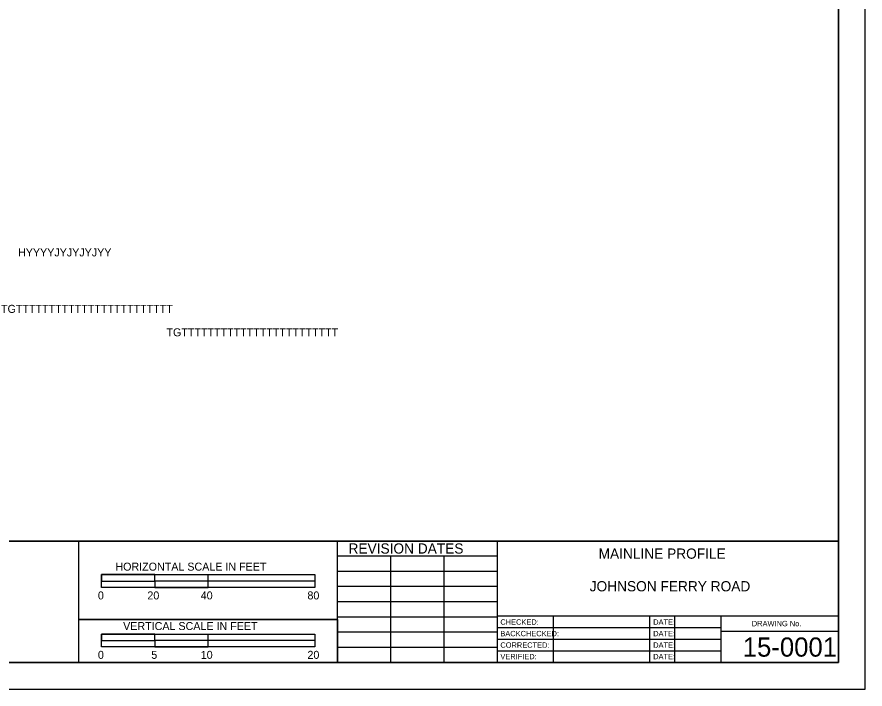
# Model space of a CAD drawing. Extents: x -0.17 to 1.42, y -0.61 to 1.05.
# Drawn here: x 0.754 to 1.417, y 0 to 0.525 of the extents above; entities that cross this region are included whole.
import ezdxf

# ---------------------------------------------------------------- set-up
doc = ezdxf.new("R2010")
doc.units = 0
for name, color, linetype in [('TOPO_E_DSE-Cell', 7, 'Continuous'), ('TOPO_E_TCGT-Cell', 7, 'Continuous'), ('TOPO_E_TPBL-Cell', 7, 'Continuous'), ('TOPO_E_TRP-Cell', 7, 'Continuous'), ('TOPO_E_TSW-Cell', 7, 'Continuous')]:
    doc.layers.add(name, color=color, linetype=linetype)

msp = doc.modelspace()

# ---------------------------------------------------------------- linework, layer by layer
at = {"layer": 'TOPO_E_DSE-Cell'}
msp.add_line((0.9037, 0.03759), (0.9037, 0.03759), dxfattribs=at)
for points in [[(0.82036, 0.08944), (0.98703, 0.08944), (0.98703, 0.07944), (0.82036, 0.07944)], [(0.82036, 0.08444), (0.86203, 0.08444), (0.86203, 0.08944), (0.82036, 0.08944)], [(0.98703, 0.08444), (0.9037, 0.08444), (0.9037, 0.08944), (0.98703, 0.08944)], [(0.9037, 0.08444), (0.86203, 0.08444), (0.86203, 0.07944), (0.9037, 0.07944)], [(0.80265, 0.05438), (1.00475, 0.05438), (1.00475, 0.0208), (0.80265, 0.0208)], [(0.80265, 0.05438), (1.00475, 0.05438), (1.00475, 0.0208), (0.80265, 0.0208)], [(0.82036, 0.043), (0.98703, 0.043), (0.98703, 0.033), (0.82036, 0.033)], [(0.82036, 0.038), (0.86203, 0.038), (0.86203, 0.043), (0.82036, 0.043)], [(0.98703, 0.038), (0.9037, 0.038), (0.9037, 0.043), (0.98703, 0.043)], [(0.9037, 0.038), (0.86203, 0.038), (0.86203, 0.033), (0.9037, 0.033)]]:
    msp.add_lwpolyline(points, close=True, dxfattribs=at)
at = {"layer": 'TOPO_E_TPBL-Cell'}
for points in [[(0, 0), (1.4167, 0), (1.4167, 0.9167), (0, 0.9167)], [(0.0208, 0.0208), (1.3959, 0.0208), (1.3959, 0.8959), (0.0208, 0.8959)]]:
    msp.add_lwpolyline(points, close=True, dxfattribs=at)
at = {"layer": 'TOPO_E_TRP-Cell'}
msp.add_lwpolyline([(0.0208, 0.8959), (1.3959, 0.8959), (1.3959, 0.0208), (0.0208, 0.0208)], close=True, dxfattribs=at)
at = {"layer": 'TOPO_E_TSW-Cell'}
for p, q in [((0.10414, 0.1156), (1.3959, 0.1156)), ((0.80265, 0.0208), (0.80265, 0.1156)), ((1.00475, 0.0208), (1.00475, 0.1156)), ((1.12976, 0.0208), (1.12976, 0.1156)), ((1.00475, 0.10414), (1.12976, 0.10414)), ((1.04642, 0.0208), (1.04642, 0.10414)), ((1.08809, 0.0208), (1.08809, 0.10414)), ((1.00475, 0.09224), (1.12976, 0.09224)), ((1.00475, 0.08033), (1.12976, 0.08033)), ((1.00475, 0.06842), (1.12976, 0.06842)), ((1.00475, 0.05438), (0.80265, 0.05438)), ((1.00475, 0.05652), (1.12976, 0.05652)), ((1.12976, 0.05715), (1.3959, 0.05715)), ((1.17337, 0.0208), (1.17337, 0.05715)), ((1.24854, 0.0208), (1.24854, 0.05715)), ((1.26808, 0.0208), (1.26808, 0.05715)), ((1.30423, 0.0208), (1.30423, 0.05715)), ((1.12976, 0.04806), (1.30423, 0.04806)), ((1.00475, 0.04461), (1.12976, 0.04461)), ((1.30423, 0.04522), (1.3959, 0.04522)), ((1.12976, 0.03898), (1.30423, 0.03898)), ((1.00475, 0.03271), (1.12976, 0.03271)), ((1.12976, 0.02989), (1.30423, 0.02989))]:
    msp.add_line(p, q, dxfattribs=at)
msp.add_lwpolyline([(0.10414, 0.87506), (1.3959, 0.87506), (1.3959, 0.1156), (0.10414, 0.1156)], close=True, dxfattribs=at)

# ---------------------------------------------------------------- texts
at = {"layer": 'TOPO_E_DSE-Cell'}
for s, p in [('HYYYYJYJYJYJYY', (0.75524, 0.33817)), ('TGTTTTTTTTTTTTTTTTTTTTTTTT', (0.74195, 0.29404)), ('TGTTTTTTTTTTTTTTTTTTTTTTTT', (0.87115, 0.27571)), ('HORIZONTAL SCALE IN FEET', (0.83126, 0.09256)), ('0', (0.81761, 0.07006)), ('20', (0.85625, 0.07006)), ('40', (0.89792, 0.07006)), ('80', (0.98125, 0.07006)), ('VERTICAL SCALE IN FEET', (0.83731, 0.04612)), ('0', (0.81761, 0.02362)), ('5', (0.8593, 0.02362)), ('10', (0.89792, 0.02362)), ('20', (0.98125, 0.02362))]:
    msp.add_text(s, height=0.00625, dxfattribs=at).set_placement(p)
at = {"layer": 'TOPO_E_TCGT-Cell'}
for s, height, p in [('REVISION DATES', 0.0080009, (1.01332, 0.10587)), ('DRAWING No.', 0.0042005, (1.32829, 0.04909))]:
    msp.add_text(s, height=height, rotation=0.00001, dxfattribs=at).set_placement(p)
for s, height, p in [('MAINLINE PROFILE', 0.0080009, (1.20863, 0.10186)), ('JOHNSON FERRY ROAD', 0.0080009, (1.20166, 0.07636)), ('CHECKED:', 0.0042, (1.13191, 0.05027)), ('DATE:', 0.0042, (1.25128, 0.05027)), ('BACKCHECKED:', 0.0042005, (1.13191, 0.04127)), ('DATE:', 0.0042, (1.25128, 0.04127)), ('15-0001', 0.015002, (1.3212, 0.02533)), ('CORRECTED:', 0.0042, (1.13191, 0.03228)), ('DATE:', 0.0042, (1.25128, 0.03228)), ('VERIFIED:', 0.0042, (1.13191, 0.02329)), ('DATE:', 0.0042, (1.25128, 0.02329))]:
    msp.add_text(s, height=height, dxfattribs=at).set_placement(p)

doc.saveas('drawing.dxf')
